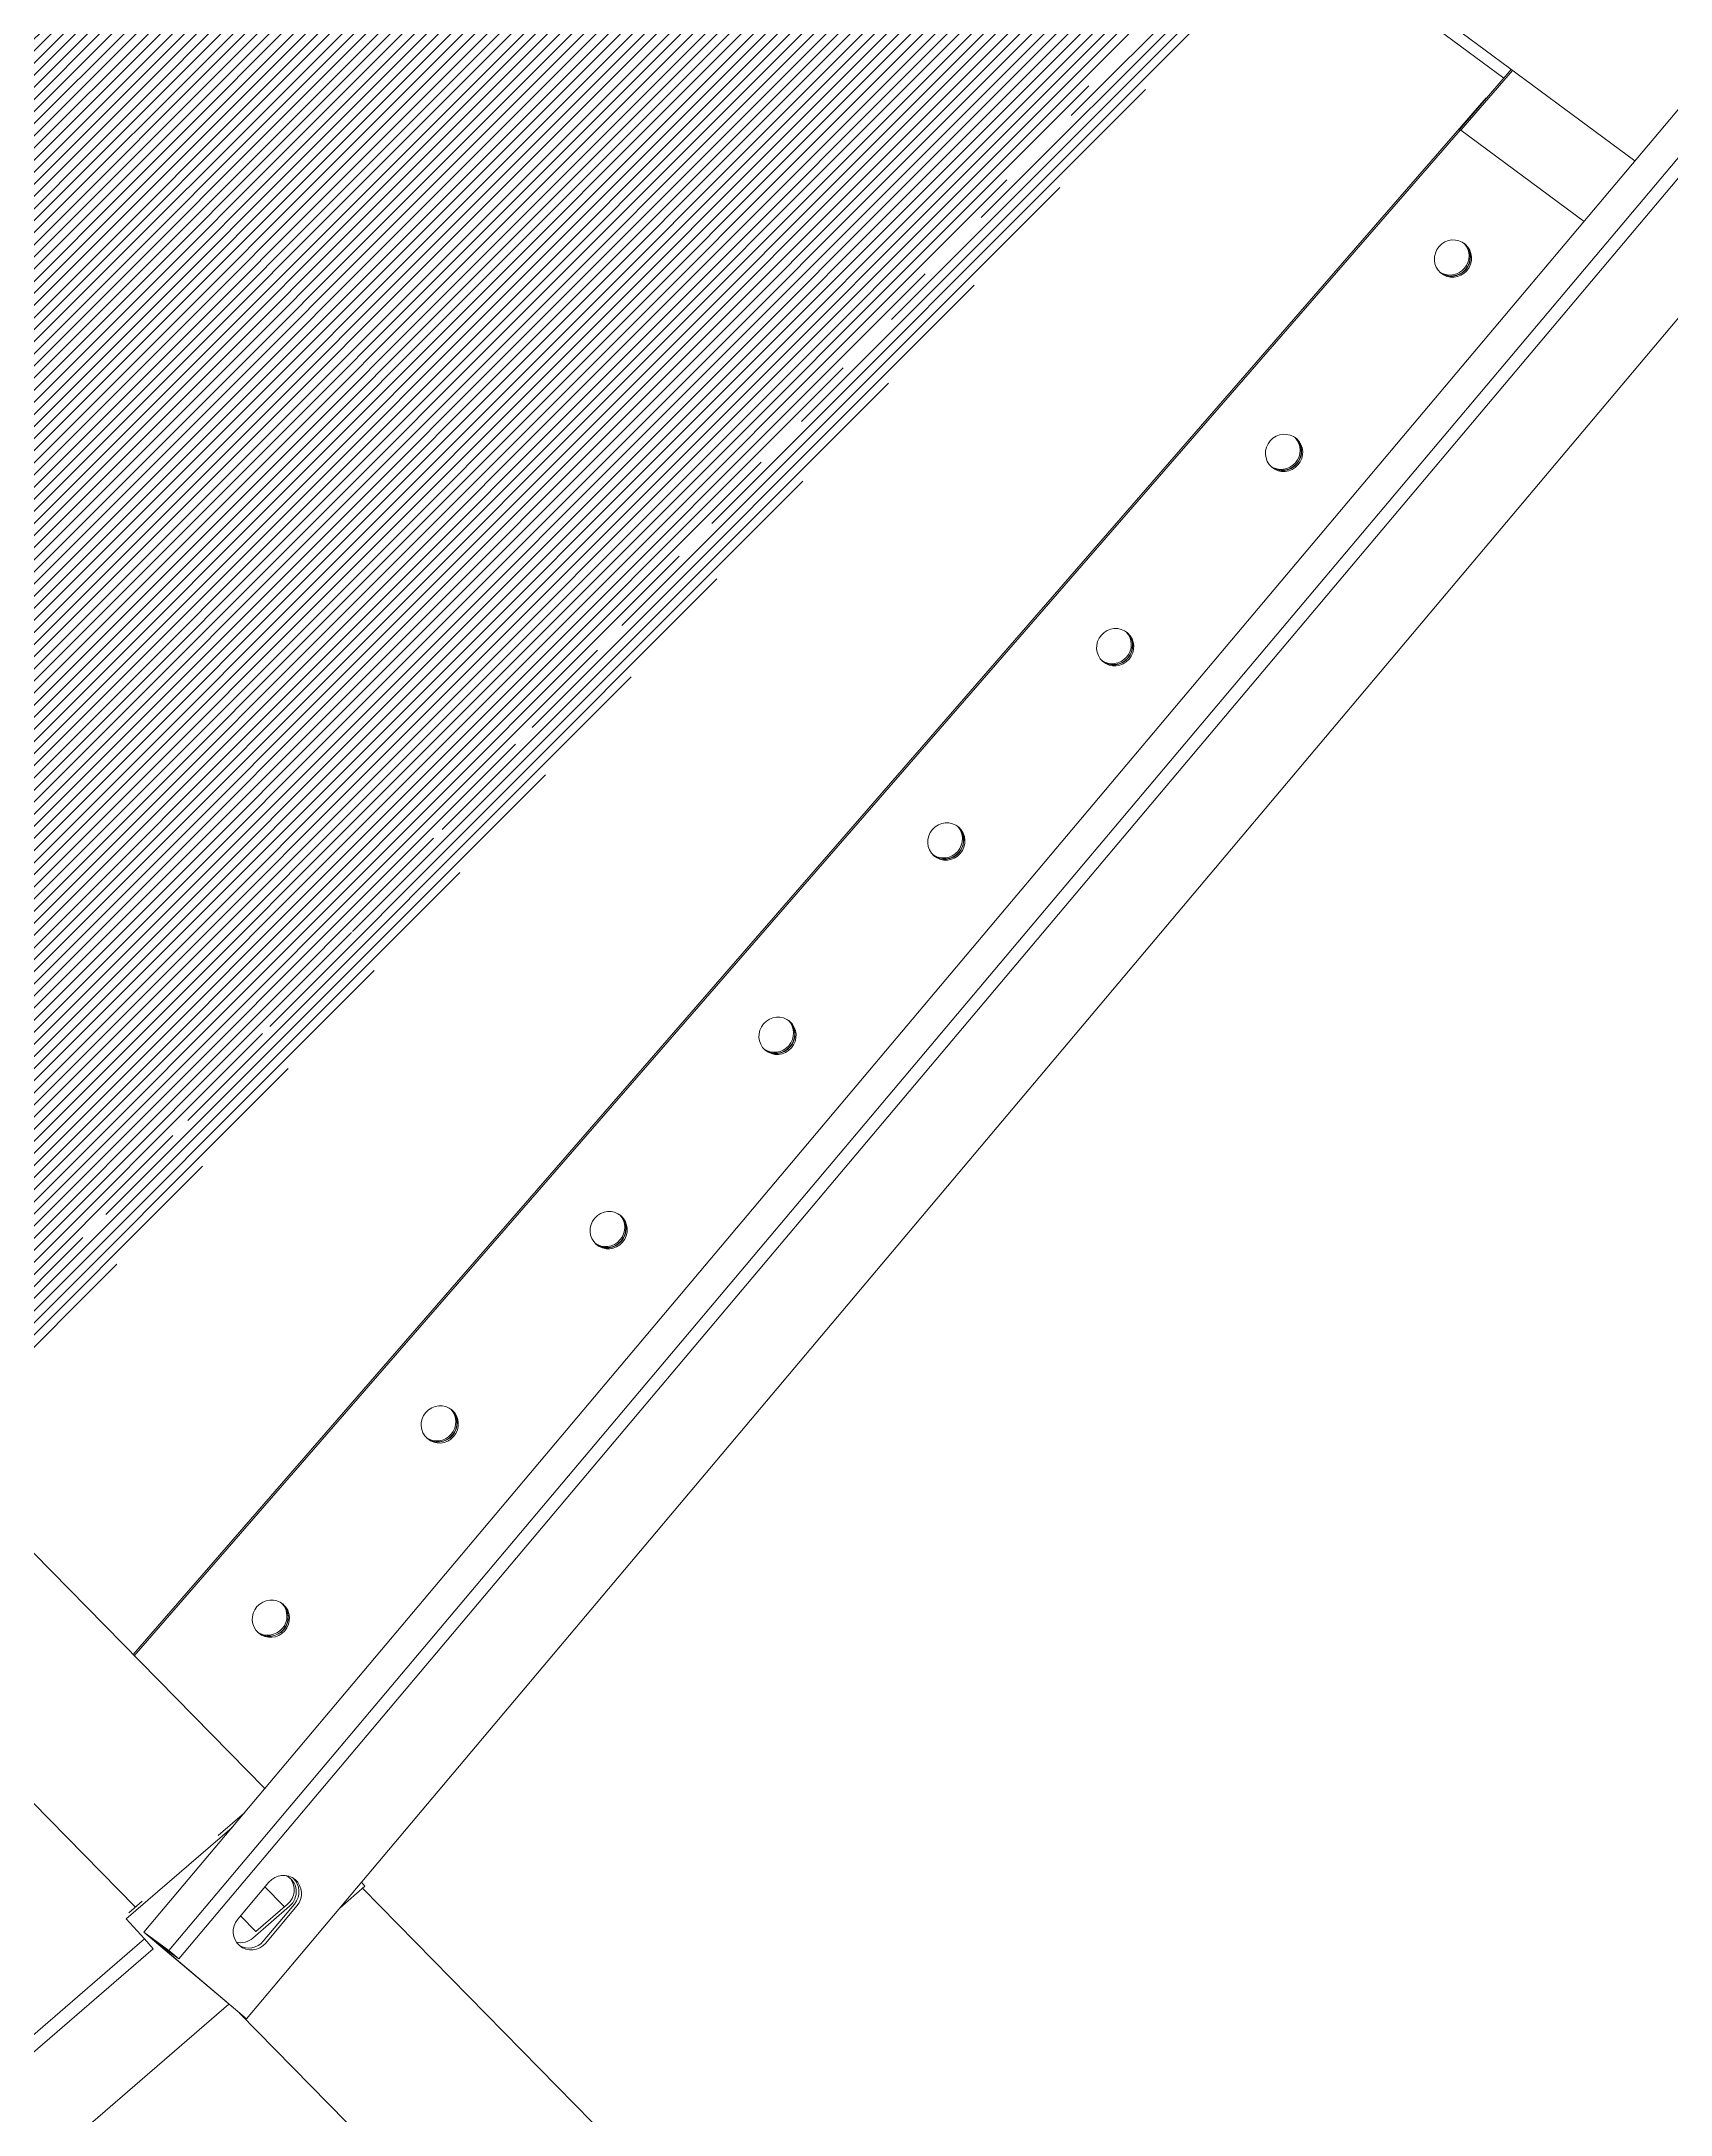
# Model space of a CAD drawing. Header units: millimetres. Extents: x -272986 to 200319, y -34579 to 49604.
# Drawn here: x 11893 to 12497, y 34224 to 34992 of the extents above; entities that cross this region are included whole.
import ezdxf

# ---------------------------------------------------------------- set-up
doc = ezdxf.new("R2010")
doc.units = ezdxf.units.MM
doc.linetypes.add('HIDDEN2', pattern=[4.762499999999999, 3.175, -1.5875])
doc.layers.get('Defpoints').update_dxf_attribs({"color": 9})
for name, color, linetype in [('X 0001 M', 7, 'Continuous'), ('X 1001 M', 8, 'HIDDEN2'), ('X 3001 D', 5, 'Continuous')]:
    doc.layers.add(name, color=color, linetype=linetype)
doc.layers.add('X 5999 H', color=7, linetype='Continuous', true_color=0xffffff)
doc.styles.add('BIT STD. 2.5', font='isocpeur.ttf', dxfattribs={"height": 2.5})
doc.dimstyles.new('BIT STD. 2.5', dxfattribs={"dimtxt": 2.5, "dimasz": 2.5, "dimexe": 1, "dimexo": 0.75, "dimgap": 1, "dimtad": 1, "dimdec": 0, "dimdsep": 46, "dimtxsty": 'BIT STD. 2.5', "dimcen": 0, "dimadec": 0, "dimazin": 0, "dimtfac": 1, "dimtdec": 0, "dimtmove": 0, "dimatfit": 3, "dimfxl": 1, "dimtfill": 1, "dimlwd": -1, "dimlwe": -1, "dimarcsym": 0})

# ---------------------------------------------------------------- blocks, each defined once
blk = doc.blocks.new('A$C89218876')
at = {"layer": 'X 1001 M', "linetype": 'Continuous', "lineweight": 0}
for p, q in [((4423.847174488194, 3915.288738088915), (5850.494264418645, 5133.760462571146)), ((4466.796404787867, 3866.490191150368), (5892.708387560033, 5084.334074806957)), ((4466.796404788663, 3866.490191151197), (5892.708387560033, 5084.334074807111)), ((4469.112409323305, 3868.975272435058), (3804.038603564775, 4513.400248410984)), ((3737.701444184273, 4508.317135422671), (4434.377031028027, 3833.271532321909)), ((4441.831853561675, 3842.029917148005), (3782.630483219542, 4480.764781711669)), ((3786.029472823739, 4484.247571874728), (4445.230843165871, 3845.512707311065)), ((2395.472059317814, 2764.934391390059), (3818.005154475413, 4430.506648636014)), ((3802.141693906702, 4366.942542236084), (3839.030140562179, 4410.134434249339)), ((3781.34127778147, 4387.578764516975), (3802.141693906702, 4366.942542236084)), ((3225.429673647424, 3730.090057929058), (3784.023125710351, 4384.135165497506)), ((3801.811136626126, 4366.487569171415), (3780.979309680351, 4387.154954322836)), ((3790.846122077328, 4377.116588118293), (3790.961447397643, 4377.251613373683)), ((3790.971336395953, 4377.241802436918), (3790.846122077328, 4377.116588118293)), ((4331.524761702432, 3836.437948493192), (3790.846122077328, 4377.116588118293)), ((3802.141693906702, 4366.942542236084), (3801.811136626126, 4366.487569171415)), ((3801.941453379397, 4366.640154266348), (3801.811136626126, 4366.487569171415)), ((3802.015776434153, 4366.74225584128), (4331.95371934491, 3836.804312930518)), ((4421.604049714522, 3915.008619763539), (4423.177071924249, 3916.183148824936)), ((4430.554948717599, 3906.335623135075), (4423.177071924245, 3916.183148824942)), ((4440.859362782179, 3877.134709461678), (4427.933845716645, 3889.65892249234)), ((4441.604845035545, 3878.010547944288), (4428.67932797001, 3890.534760974951)), ((2719.52757432537, 2459.662285733062), (4384.454435054013, 3881.644160190685)), ((4419.16215707827, 3880.782948518397), (4432.087674143804, 3868.258735487736)), ((4420.824393239847, 3879.172320511092), (4428.309098507863, 3885.564862716888)), ((4437.07393808266, 3874.63952491043), (4427.740278872974, 3887.097505901738)), ((4439.404345343726, 3873.388815822372), (4428.611892527781, 3887.793902724532)), ((4392.85983564112, 3873.499725656447), (4400.562179606201, 3863.219121602905)), ((4437.080412496052, 3874.645054581867), (4430.923615458149, 3869.386653147475)), ((4429.090710291734, 3827.000805888365), (4397.94417321782, 3868.573243674525)), ((4434.377031028027, 3833.271532321907), (4468.366927069954, 3868.09943395245)), ((4469.112409323319, 3868.97527243506), (4438.521502885582, 3837.630160967572)), ((4468.366927069947, 3868.099433952442), (4469.112409323312, 3868.975272435051)), ((5018.560718937199, 3121.502521389301), (4463.182175174705, 3862.786854332809)), ((4434.377031028027, 3833.271532321908), (4441.831853561678, 3842.02991714801)), ((4438.521502885586, 3837.630160967572), (4445.230843165871, 3845.512707311064)), ((4445.230843165871, 3845.512707311063), (4441.831853561678, 3842.029917148009)), ((4436.93523318497, 3833.268377293512), (4440.840724688202, 3836.184492044604)), ((4440.840724688205, 3836.184492044609), (4991.255818301408, 3101.525060034623)), ((2764.739108476158, 2412.795928818411), (4424.912449355888, 3830.717913785103)), ((2764.739108476082, 2412.795928818486), (4424.912449355823, 3830.717913785195)), ((4422.893010859585, 3833.413333216492), (4426.850878365502, 3828.13062071895)), ((4429.090710291734, 3827.000805888365), (4436.93523318497, 3833.268377293512)), ((4987.350326798172, 3098.608945283525), (4436.93523318497, 3833.268377293512))]:
    blk.add_line(p, q, dxfattribs=at)
at = {"layer": 'X 1001 M', "linetype": 'Continuous', "lineweight": 0, "extrusion": (0, 0, -1)}
for centre, major_axis, ratio, start_param, end_param in [((3849.404617817032, 4360.692435270086), (4.949747468305836, -4.949747468305832), 0.9743700647852342, -3.141592653589793, 3.141592653589794), ((3916.889699954172, 4293.207353132944), (4.949747468305836, -4.949747468305832), 0.9743700647852342, -3.141592653589793, 3.141592653589794), ((3916.412506706292, 4292.730159885063), (-4.949747468305847, 4.949747468305852), 0.974370064785234, 0.04949195747455326, 3.092100696109559), ((3984.374782091316, 4225.722270995804), (4.949747468305836, -4.949747468305832), 0.9743700647852342, -3.141592653589793, 3.141592653589794), ((3983.897588843432, 4225.245077747921), (-4.949747468305851, 4.94974746830585), 0.9743700647852341, 0.04949195747455398, 3.092100696109692), ((4051.859864228456, 4158.237188858662), (4.949747468305836, -4.949747468305832), 0.9743700647852342, -3.141592653589793, 3.141592653589794), ((4051.382670980576, 4157.759995610781), (-4.94974746830584, 4.949747468305859), 0.974370064785234, 0.04949195747516616, 3.092100696110039), ((4119.344946365596, 4090.752106721522), (4.949747468305836, -4.949747468305832), 0.9743700647852342, -3.141592653589793, 3.141592653589794), ((4118.867753117716, 4090.274913473639), (-4.94974746830584, 4.949747468305859), 0.974370064785234, 0.0494919574751168, 3.09210069610999), ((4186.830028502736, 4023.267024584381), (4.949747468305836, -4.949747468305832), 0.9743700647852342, -3.141592653589793, 3.141592653589794), ((4186.352835254856, 4022.789831336498), (-4.94974746830584, 4.949747468305859), 0.974370064785234, 0.0494919574751168, 3.09210069610999), ((4254.315110639876, 3955.78194244724), (4.949747468305836, -4.949747468305832), 0.9743700647852342, -3.141592653589793, 3.141592653589794), ((4253.837917391997, 3955.304749199357), (-4.949747468305818, 4.94974746830584), 0.9743700647852342, 0.04949195747511673, 3.092100696109989), ((4321.80019277702, 3888.296860310099), (4.949747468305836, -4.949747468305832), 0.9743700647852342, -3.141592653589793, 3.141592653589794), ((4321.322999529137, 3887.819667062216), (-4.949747468305816, 4.949747468305838), 0.9743700647852341, 0.0494919574742197, 3.092100696108837), ((4432.855234846327, 3880.242020957493), (-4.546136338465828, 5.322841759393903), 0.974370064785235, -2.398081733190338e-14, 0.06803050396929772)]:
    blk.add_ellipse(centre, major_axis=major_axis, ratio=ratio, start_param=start_param, end_param=end_param, dxfattribs=at)
at = {"layer": 'X 1001 M', "linetype": 'Continuous', "lineweight": 0}
for centre, major_axis, ratio, start_param, end_param in [((3848.529763529248, 4359.817580982301), (4.949747468305849, -4.949747468305834), 0.9743700647852342, 0.09082303030202739, 3.050769623290599), ((3849.006956777128, 4360.294774230182), (4.949747468305843, -4.949747468305799), 0.9743700647852342, 0.04123814987050647, 3.100354503719398), ((3916.014845666388, 4292.332498845159), (4.949747468305827, -4.949747468305848), 0.9743700647852344, 0.09082303030198834, 3.05076962329056), ((3916.492038914268, 4292.80969209304), (4.949747468305843, -4.949747468305799), 0.9743700647852342, 0.04123814987050647, 3.100354503719398), ((3983.499927803528, 4224.847416708017), (4.949747468305819, -4.949747468305852), 0.9743700647852344, 0.09082303030198943, 3.050769623290445), ((3983.977121051412, 4225.3246099559), (4.949747468305834, -4.949747468305808), 0.9743700647852342, 0.04123814987050816, 3.10035450371927), ((4050.985009940672, 4157.362334570877), (4.949747468305828, -4.94974746830585), 0.9743700647852344, 0.09082303030198817, 3.050769623290176), ((4051.462203188552, 4157.839527818758), (4.949747468305834, -4.949747468305808), 0.9743700647852342, 0.04123814987050816, 3.10035450371927), ((4118.470092077812, 4089.877252433735), (4.949747468305832, -4.949747468305848), 0.9743700647852344, 0.09082303030203884, 3.050769623290219), ((4118.947285325692, 4090.354445681618), (4.949747468305834, -4.949747468305808), 0.9743700647852342, 0.04123814987045917, 3.10035450371922), ((4185.955174214952, 4022.392170296594), (4.949747468305827, -4.949747468305848), 0.9743700647852344, 0.09082303030203957, 3.050769623290217), ((4186.432367462832, 4022.869363544477), (4.949747468305868, -4.949747468305828), 0.9743700647852341, 0.04123814987055559, 3.100354503719317), ((4253.440256352093, 3954.907088159453), (4.949747468305818, -4.949747468305861), 0.9743700647852344, 0.09082303030204184, 3.050769623290351), ((4253.917449599972, 3955.384281407335), (4.949747468305843, -4.949747468305799), 0.9743700647852342, 0.04123814987045742, 3.100354503719348), ((4320.925338489233, 3887.422006022312), (4.949747468305835, -4.949747468305833), 0.9743700647852345, 0.09082303030241241, 3.050769623290857), ((4321.402531737116, 3887.899199270195), (4.949747468305821, -4.949747468305826), 0.9743700647852345, 0.04123814987008543, 3.100354503718847), ((4423.920742524137, 3885.658854746678), (-5.330511972371648, 4.537140301157042), 0.9731837064459369, -1.63702894545884, 1.504563708130953), ((4423.144204423257, 3883.711342073003), (-4.369443799098238, 5.46881713778287), 0.9747886150742461, -1.602719671689584, 0.3666627206618769), ((4423.175260270775, 3884.783016264065), (-5.330511972373106, 4.53714030115831), 0.973183706445937, -1.637028945458565, -0.08451765584660942), ((4422.272590768451, 3883.01494525021), (-4.369443799097944, 5.468817137782524), 0.9747886150742461, -1.602719671689869, -0.08184178836520606), ((4432.42759953695, 3879.876785899638), (-4.546136338321593, 5.322841759212401), 0.9743700647852351, -0.1504082685296151, -4.782285678572862e-13), ((4436.846259589674, 3873.134641716016), (5.330511972371547, -4.537140301156983), 0.9731837064459373, -1.637028945458837, 1.504563708130956), ((4432.427599536695, 3879.876785899927), (4.546136338554993, -5.322841759468454), 0.974370064785235, -9.059419880941277e-14, 0.01933358929068544), ((4433.936657239199, 3869.306255170846), (-4.369443799102642, 5.468817137787283), 0.9747886150742459, -2.537947305080548, -1.602719671690433), ((4436.100777336309, 3872.258803233406), (5.33051197236969, -4.537140301155373), 0.9731837064459369, 0.08451765584636547, 1.504563708131224)]:
    blk.add_ellipse(centre, major_axis=major_axis, ratio=ratio, start_param=start_param, end_param=end_param, dxfattribs=at)
at = {"layer": 'X 1001 M', "linetype": 'Continuous', "lineweight": 0, "extrusion": (0, 0, -0.9999999999999999)}
blk.add_ellipse((3848.927424569152, 4360.215242022205), major_axis=(-4.949747468305849, 4.949747468305851), ratio=0.974370064785234, start_param=0.04949195747455366, end_param=3.092100696109564, dxfattribs=at)
blk = doc.blocks.new('*D199')
at = {"layer": 'Defpoints', "color": 0, "transparency": 16777216}
for p in [(7798.500000000004, 48049.6266134193), (13298.73009767515, 32947.91523915234), (13433.78749288179, 32812.85784394571), (7798.500000000005, 28976.69833391263), (10442.97395414159, 28578.83418067859)]:
    blk.add_point(p, dxfattribs=at)
at = {"layer": 'X 3001 D', "color": 0, "transparency": 16777216}
for p, q in [((13465.60729803519, 32781.03803879231), (15065.76360887852, 31180.88172794907)), ((7798.500000000009, 28931.69833391263), (7798.500000000005, 28170.68257981101))]:
    blk.add_line(p, q, dxfattribs=at)
blk.add_arc((7798.500000000004, 38448.14533682715), 10217.46275701613, 270.8411524771072, 314.1588475228945, dxfattribs=at)
for points in [[(14898.9480455206, 31135.83049339961), (14934.04291065631, 31100.21658542665), (15023.33720200733, 31223.30813482026)], [(7948.679468218535, 28206.78430946359), (7948.312449508589, 28256.78296241811), (7798.500000000002, 28230.68257981101)]]:
    blk.add_solid(points, dxfattribs=at)
at = {"layer": 'X 3001 D', "color": 0, "transparency": 16777216, "insert": (14404.54209814488, 30831.3797954061), "char_height": 150, "attachment_point": 5, "rotation": 40.93519081505226, "style": 'BIT STD. 2.5', "bg_fill": 3, "box_fill_scale": 1.1, "bg_fill_color": 256, "bg_fill_true_color": 13158600, "bg_fill_transparency": 0}
blk.add_mtext('45° - {\\C7;D02}', dxfattribs=at)
blk = doc.blocks.new('*D203')
at = {"layer": 'Defpoints', "color": 0, "transparency": 16777216}
for p in [(7798.500000000007, 48049.6266134193), (11766.61084814452, 31844.09986857364), (11918.03204216807, 31592.09268216723), (9461.806005241986, 29325.73490930372), (7798.500000000006, 29039.70000823381)]:
    blk.add_point(p, dxfattribs=at)
at = {"layer": 'X 3001 D', "color": 0, "transparency": 16777216}
blk.add_line((11941.20875553902, 31553.52015363563), (12605.25120673187, 30448.36792670566), dxfattribs=at)
blk.add_arc((7798.500000000009, 38448.14533683291), 9272.807496943271, 270.9268455791341, 300.0731544208666, dxfattribs=at)
for points in [[(12432.45096789332, 30445.1173415527), (12457.85538375896, 30402.05209274899), (12574.34892223726, 30499.79796474778)], [(7948.697297671352, 29151.55188243098), (7948.292889405437, 29201.55024694378), (7798.500000000006, 29175.33783988963)]]:
    blk.add_solid(points, dxfattribs=at)
at = {"layer": 'X 3001 D', "color": 0, "transparency": 16777216, "insert": (11829.96473800879, 30247.79293383234), "char_height": 150, "attachment_point": 5, "rotation": 26.17969635787532, "style": 'BIT STD. 2.5', "bg_fill": 3, "box_fill_scale": 1.1, "bg_fill_color": 256, "bg_fill_true_color": 13158600, "bg_fill_transparency": 0}
blk.add_mtext('31.0° - {\\C7;MH02}', dxfattribs=at)
blk = doc.blocks.new('*D367')
at = {"layer": 'Defpoints', "color": 0, "transparency": 16777216}
for p in [(7798.500000000009, 48049.62661341929), (9661.479727957138, 47470.56462534703), (12368.45514613393, 44974.71766954121), (7798.500000030255, 38448.14533673238), (7798.500000000011, 29039.70000823381)]:
    blk.add_point(p, dxfattribs=at)
at = {"layer": 'X 3001 D', "color": 0, "transparency": 16777216}
blk.add_line((12394.26608576973, 45011.57951153421), (13117.1303001415, 46043.93659843447), dxfattribs=at)
blk.add_arc((7798.500000000009, 38448.14533668919), 9212.748953874961, 55.93288788216472, 89.06711211783517, dxfattribs=at)
for points in [[(7948.291507042128, 47634.67398511103), (7948.6985516733, 47684.67232823026), (7798.500000000024, 47660.89429056415)], [(12973.31878541598, 46100.41565395435), (12944.97434538793, 46059.22593776818), (13082.71571396044, 45994.78747577713)]]:
    blk.add_solid(points, dxfattribs=at)
at = {"layer": 'X 3001 D', "color": 0, "transparency": 16777216, "insert": (12609.81141305021, 46462.67933678869), "char_height": 150, "attachment_point": 5, "rotation": 329.0226254753644, "style": 'BIT STD. 2.5', "bg_fill": 3, "box_fill_scale": 1.1, "bg_fill_color": 256, "bg_fill_true_color": 13158600, "bg_fill_transparency": 0}
blk.add_mtext('{\\C7;N08} - 35°', dxfattribs=at)
blk = doc.blocks.new('*D368')
at = {"layer": 'Defpoints', "color": 0, "transparency": 16777216}
for p in [(7798.500000000011, 48049.6266134193), (10335.20730825332, 47913.84083295393), (13419.10516482997, 44067.48138301812), (7798.500000030248, 38448.14533673238), (7798.500000000013, 29039.70000823381)]:
    blk.add_point(p, dxfattribs=at)
at = {"layer": 'X 3001 D', "color": 0, "transparency": 16777216}
for p, q in [((7798.500000000011, 48094.6266134193), (7798.500000000015, 48307.85325048748)), ((13450.92856260212, 44099.29759514708), (14771.15348572677, 45419.2244148036))]:
    blk.add_line(p, q, dxfattribs=at)
blk.add_arc((7798.500000000013, 38448.14533670215), 9799.70791378534, 45.87054156565792, 89.12298908251194, dxfattribs=at)
for points in [[(7948.304274739658, 48221.70598925938), (7948.686939206083, 48271.704524917), (7798.500000000015, 48247.85325048749)], [(14639.40337929198, 45499.87648559462), (14604.31563808265, 45464.25555892465), (14728.72228869722, 45376.80279863165)]]:
    blk.add_solid(points, dxfattribs=at)
at = {"layer": 'X 3001 D', "color": 0, "transparency": 16777216, "insert": (14294.75234036327, 45964.67750319112), "char_height": 150, "attachment_point": 5, "rotation": 319.16439379943586, "style": 'BIT STD. 2.5', "bg_fill": 3, "box_fill_scale": 1.1, "bg_fill_color": 256, "bg_fill_true_color": 13158600, "bg_fill_transparency": 0}
blk.add_mtext('{\\C7;D01} - 45°', dxfattribs=at)
blk = doc.blocks.new('*D437')
at = {"layer": 'Defpoints', "color": 0, "transparency": 16777216}
for p in [(-1697.652812223389, 38448.14533683308), (18712.73677971438, 38448.14533683307), (14088.47147328214, 34043.85989611459, 5.156820563569529e-06), (18614.89811660113, 33782.40662531552), (15367.37651406424, 33148.36094590519, 5.156824802691937e-06)]:
    blk.add_point(p, dxfattribs=at)
at = {"layer": 'X 3001 D', "color": 0, "transparency": 16777216}
for p, q in [((18757.73677971438, 38448.14533683307), (19638.29566634971, 38448.14533683306)), ((15404.23835605725, 33122.55000626941), (17497.09282405513, 31657.11753140243))]:
    blk.add_line(p, q, dxfattribs=at)
blk.add_arc((7798.499999992413, 38448.14533683307), 11779.79566635729, 325.7295903287309, 359.2704096712876, dxfattribs=at)
for points in [[(19552.34114800733, 38298.30754794917), (19602.34013458278, 38297.98920626429), (19578.29566634971, 38448.14533683306)], [(17553.76579497261, 31800.74147849837), (17512.62642961779, 31829.1589487975), (17447.94370139778, 31691.53211758347)]]:
    blk.add_solid(points, dxfattribs=at)
at = {"layer": 'X 3001 D', "color": 0, "transparency": 16777216, "insert": (18904.33901499743, 34946.48774591899), "char_height": 150, "attachment_point": 5, "rotation": 72.50000000000921, "style": 'BIT STD. 2.5', "bg_fill": 3, "box_fill_scale": 1.1, "bg_fill_color": 256, "bg_fill_true_color": 13158600, "bg_fill_transparency": 0}
blk.add_mtext('35°', dxfattribs=at)

msp = doc.modelspace()

# ---------------------------------------------------------------- hatches: boundary and pattern name
at = {"layer": 'X 5999 H'}
h = msp.add_hatch(dxfattribs=at)
h.set_pattern_fill('ANSI31', color=9)
h.set_pattern_definition([(45, (25000, 0), (-2.245064030267288, 2.245064030267288), [])])
edge = h.paths.add_edge_path()
edge.add_arc((7798.495709340539, 38448.14022343156), 7825.604719989263, 2.5931019493610847, 94.99996544218982, ccw=False)
edge.add_line((15616.08719766553, 38802.19185128674), (15658.44324566444, 38804.11004727978))
edge.add_arc((7798.49570953186, 38448.14022323), 7825.604719789878, 274.9544870486653, 357.3991416812109)
edge.add_line((15616.03919657416, 38093.03029855866), (15658.3937445236, 38091.10627736974))
edge.add_arc((7798.497359975252, 38448.13677386827), 7868.001140776875, 274.9544772441851, 357.39916567125465, ccw=False)
edge.add_arc((7798.49533508634, 38448.14003367921), 7868.004563266586, 2.593102689917272, 274.9516218145841)
edge.add_arc((7798.495709750798, 38448.14022345812), 7825.604719998234, 2.599526489034937, 274.95161897712)

# ---------------------------------------------------------------- linework, layer by layer
msp.add_lwpolyline([(8474.349265823643, 30651.77496749414, 0.3760976755569247), (15616.03919657416, 38093.03029855866), (15658.3937445236, 38091.10627736974, -0.3760978438709941), (8478.011115840709, 30609.53339017448)], format="xyb")
msp.add_circle((7798.500000000007, 38448.14533683308), 7798.5)
at = {"layer": 'X 0001 M', "linetype": 'Continuous'}
for centre, radius, start, end in [((7798.49533508634, 38448.14003367921), 7868.004563266586, 2.593102689917272, 274.9516218145841), ((7798.495709750798, 38448.14022345812), 7825.604719998234, 2.599526489034937, 274.95161897712)]:
    msp.add_arc(centre, radius, start, end, dxfattribs=at)

# ---------------------------------------------------------------- block references
at = {"layer": 'X 1001 M', "rotation": 273.9910714243701}
msp.add_blockref('A$C89218876', (7798.500000130947, 38448.14533676262), dxfattribs=at)

# ---------------------------------------------------------------- next in the draw order: dimensions: what is measured, and where the dimension line sits
at = {"layer": 'X 3001 D'}
dim = msp.add_angular_dim_2l(base=(10442.97395414159, 28578.83418067859), line1=((7798.500000000007, 28976.69833391263), (7798.500000000004, 48049.6266134193)), line2=((13298.73009767515, 32947.91523915234), (13433.78749288179, 32812.85784394571)), text='<> - {\\C7;D02}', dimstyle='BIT STD. 2.5', override={"dimscale": 0, "dimjust": 2}, dxfattribs=at)
dim.commit()
dim.dimension.update_dxf_attribs({"geometry": '*D199', "text_midpoint": (14493.0319915258, 30729.35096170292), "dimtype": 162})

# ---------------------------------------------------------------- next in the draw order: dimensions: what is measured, and where the dimension line sits
dim = msp.add_angular_dim_2l(base=(9461.806005241986, 29325.73490930372), line1=((11766.61084814452, 31844.09986857365), (11918.03204216807, 31592.09268216723)), line2=((7798.500000000007, 48049.6266134193), (7798.500000000007, 29039.70000823381)), text='<> - {\\C7;MH02}', dimstyle='BIT STD. 2.5', override={"dimscale": 0, "dimjust": 1, "dimadec": 1}, dxfattribs=at)
dim.commit()
dim.dimension.update_dxf_attribs({"geometry": '*D203', "text_midpoint": (11829.96473800879, 30247.79293383234)})

# ---------------------------------------------------------------- next in the draw order: dimensions: what is measured, and where the dimension line sits
dim = msp.add_angular_dim_2l(base=(9661.479727957138, 47470.56462534703), line1=((7798.500000030253, 38448.14533673238), (12368.45514613393, 44974.71766954122)), line2=((7798.500000000012, 48049.6266134193), (7798.500000000012, 29039.70000823381)), text='{\\C7;N08} - <>', dimstyle='BIT STD. 2.5', override={"dimscale": 0, "dimjust": 1}, dxfattribs=at)
dim.commit()
dim.dimension.update_dxf_attribs({"geometry": '*D367', "text_midpoint": (12540.29772967108, 46346.8855892871), "dimtype": 162})

# ---------------------------------------------------------------- next in the draw order: dimensions: what is measured, and where the dimension line sits
dim = msp.add_angular_dim_2l(base=(10335.20730825332, 47913.84083295393), line1=((7798.500000030253, 38448.14533673238), (13419.10516482996, 44067.48138301813)), line2=((7798.500000000012, 48049.6266134193), (7798.500000000012, 29039.70000823381)), text='{\\C7;D01} - <>', dimstyle='BIT STD. 2.5', override={"dimscale": 0, "dimjust": 1}, dxfattribs=at)
dim.commit()
dim.dimension.update_dxf_attribs({"geometry": '*D368', "text_midpoint": (14206.43991476827, 45862.49502121439), "dimtype": 162})

# ---------------------------------------------------------------- next in the draw order: dimensions: what is measured, and where the dimension line sits
dim = msp.add_angular_dim_2l(base=(18614.89811660113, 33782.40662531552), line1=((14088.47147328214, 34043.8598961146, 5.156820563569529e-06), (15367.37651406424, 33148.36094590519, 5.156824802691937e-06)), line2=((18712.73677971438, 38448.14533683307), (-1697.652812223387, 38448.14533683308)), dimstyle='BIT STD. 2.5', dxfattribs=at)
dim.commit()
dim.dimension.update_dxf_attribs({"geometry": '*D437', "text_midpoint": (18904.33901499742, 34946.48774591899)})

doc.saveas('drawing.dxf')
